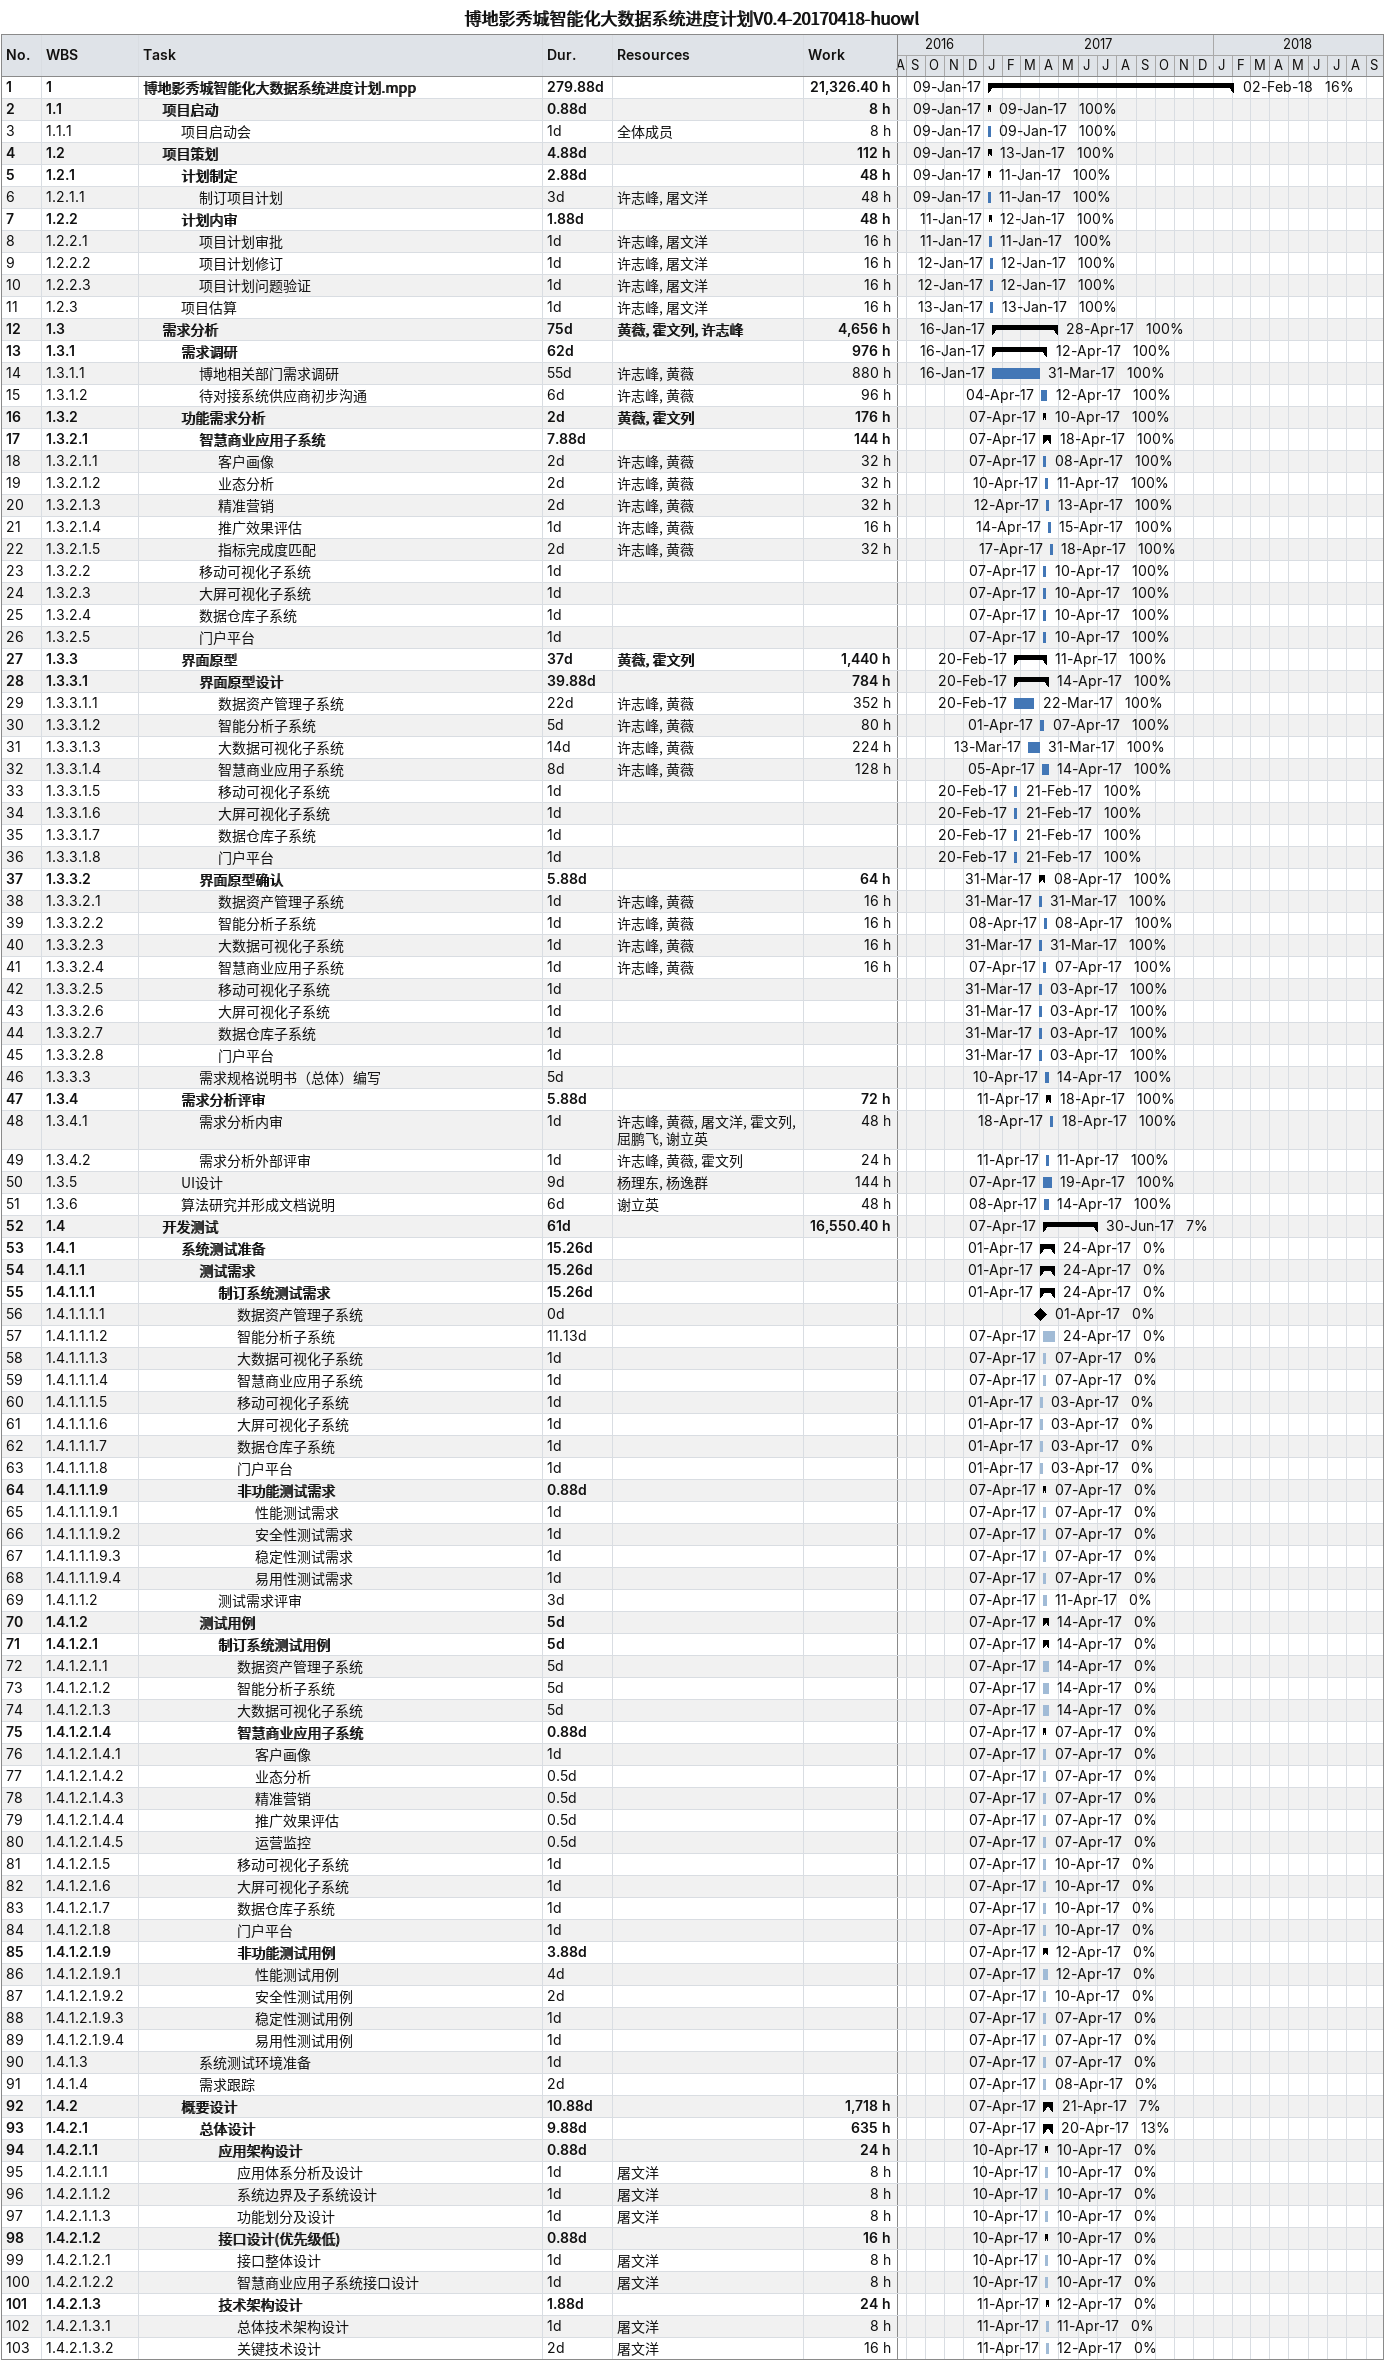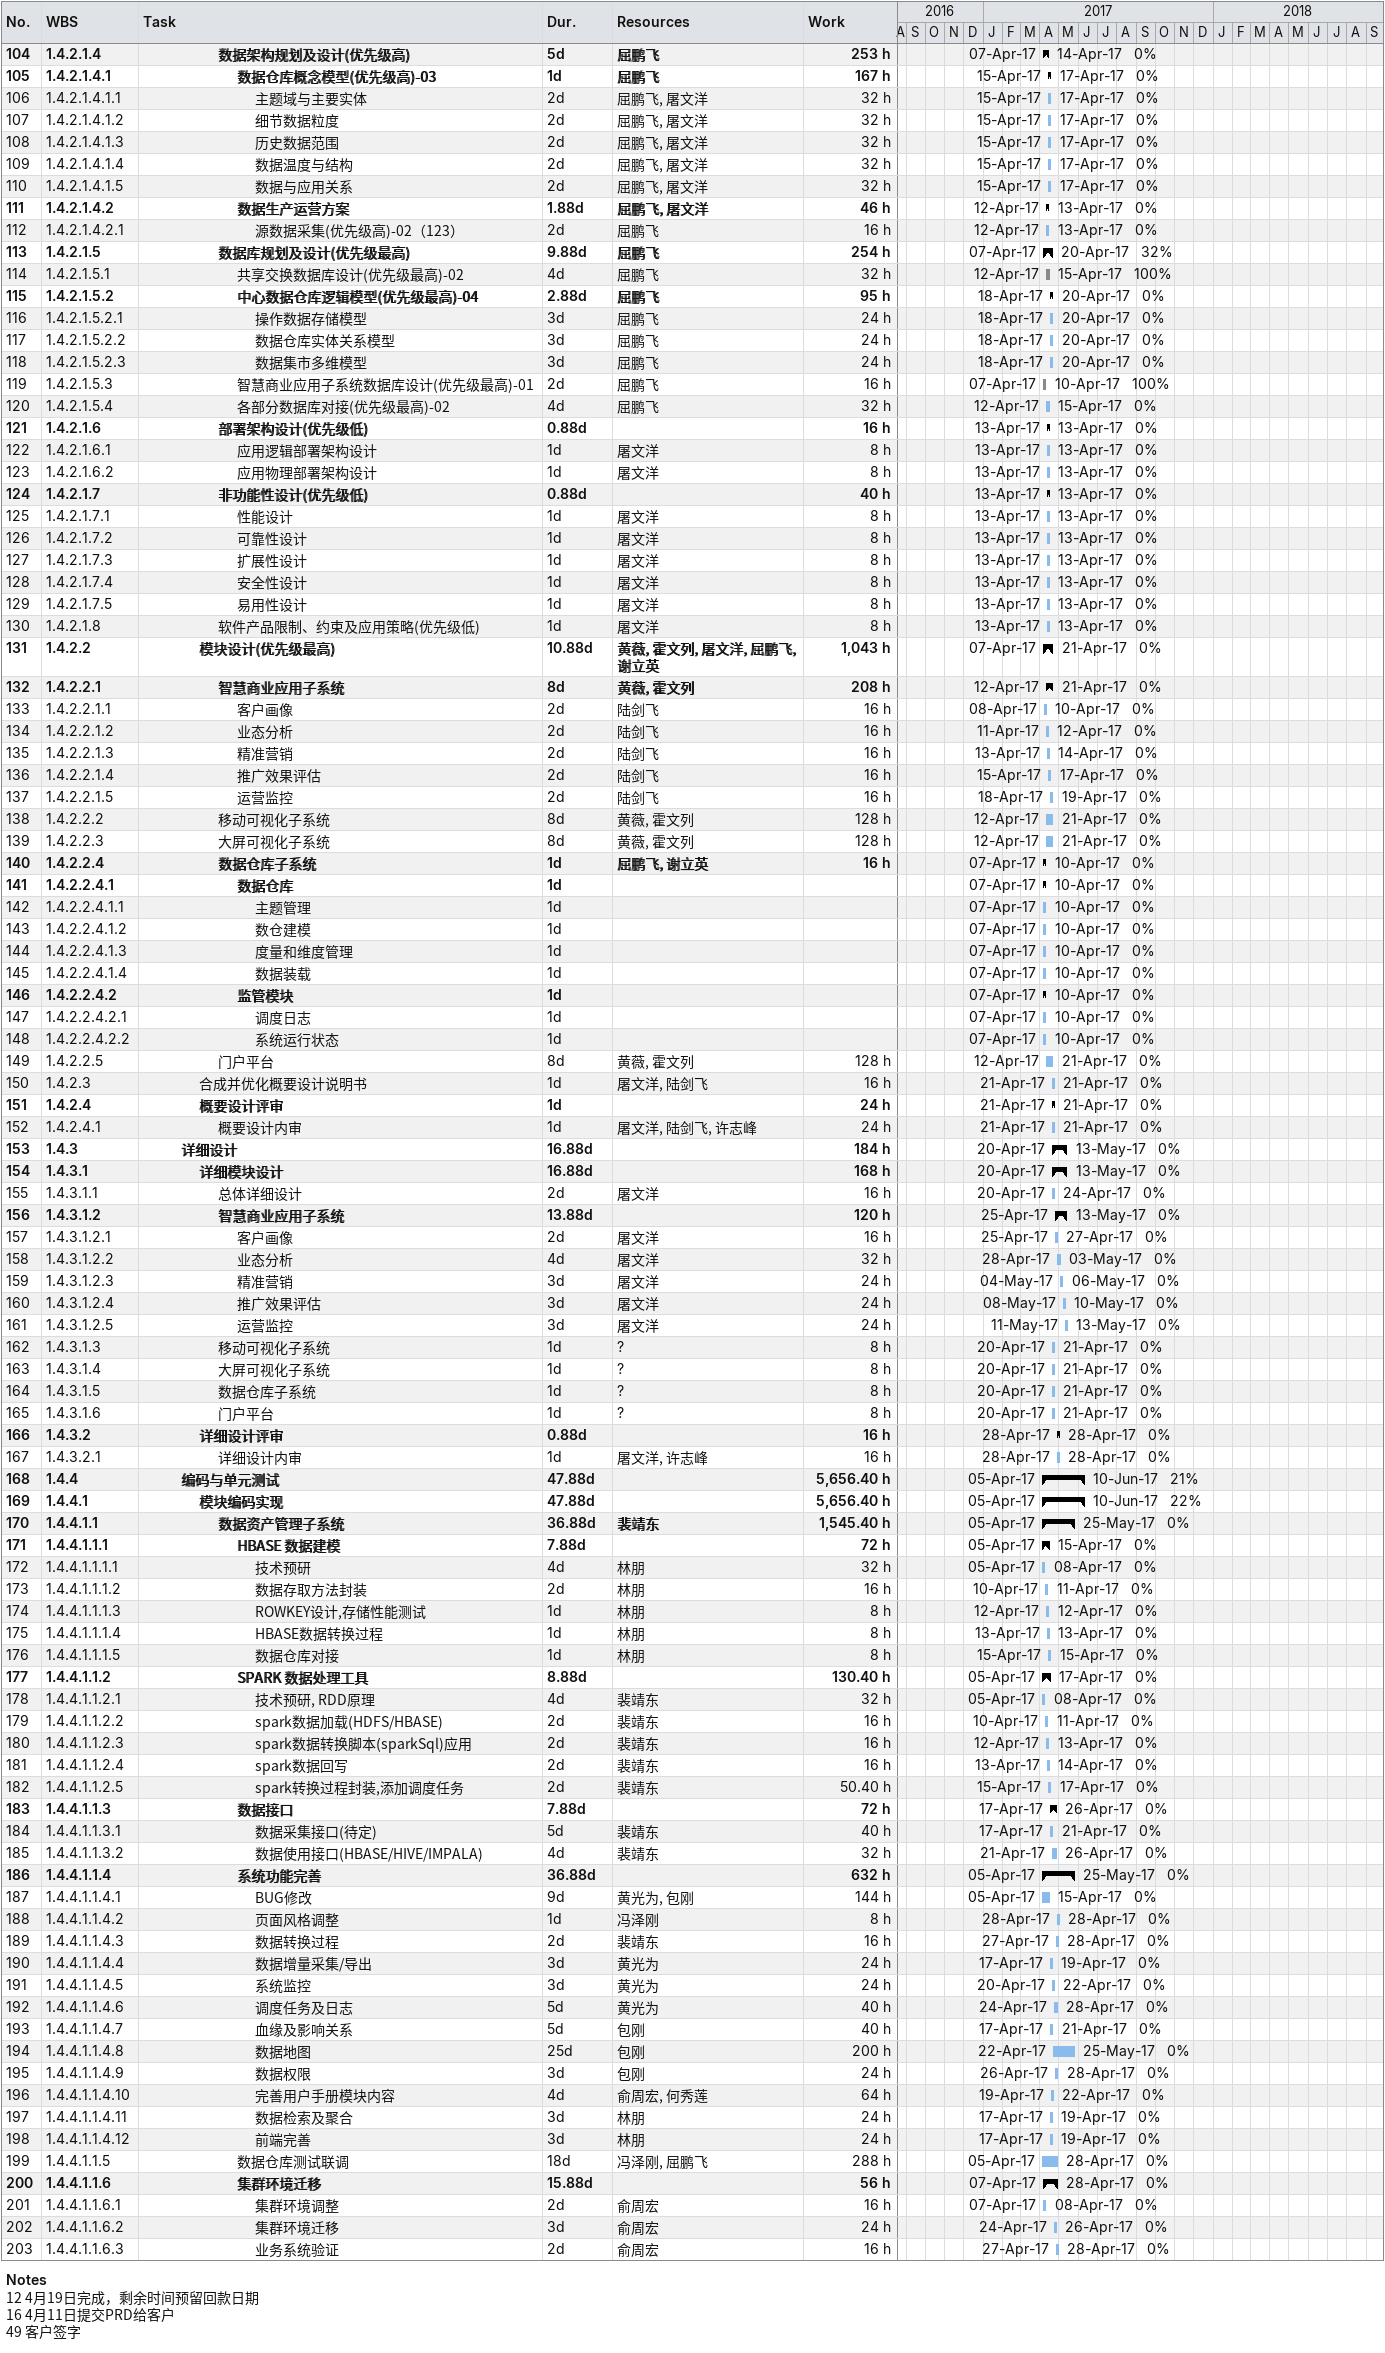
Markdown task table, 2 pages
博地影秀城智能化大数据系统进度计划V0.4-20170418-huowl

| ID | WBS | Task | Duration | Start | Finish | Resources | % complete | Work (h) |
|---|---|---|---|---|---|---|---|---|
| 1 | 1 | **博地影秀城智能化大数据系统进度计划.mpp** | 279.88d | 2017-01-09 | 2018-02-02 |  | 16 | 21326.40 |
| 2 | 1.1 | **项目启动** | 0.88d | 2017-01-09 | 2017-01-09 |  | 100 | 8 |
| 3 | 1.1.1 | 项目启动会 | 1d | 2017-01-09 | 2017-01-09 | 全体成员 | 100 | 8 |
| 4 | 1.2 | **项目策划** | 4.88d | 2017-01-09 | 2017-01-13 |  | 100 | 112 |
| 5 | 1.2.1 | **计划制定** | 2.88d | 2017-01-09 | 2017-01-11 |  | 100 | 48 |
| 6 | 1.2.1.1 | 制订项目计划 | 3d | 2017-01-09 | 2017-01-11 | 许志峰, 屠文洋 | 100 | 48 |
| 7 | 1.2.2 | **计划内审** | 1.88d | 2017-01-11 | 2017-01-12 |  | 100 | 48 |
| 8 | 1.2.2.1 | 项目计划审批 | 1d | 2017-01-11 | 2017-01-11 | 许志峰, 屠文洋 | 100 | 16 |
| 9 | 1.2.2.2 | 项目计划修订 | 1d | 2017-01-12 | 2017-01-12 | 许志峰, 屠文洋 | 100 | 16 |
| 10 | 1.2.2.3 | 项目计划问题验证 | 1d | 2017-01-12 | 2017-01-12 | 许志峰, 屠文洋 | 100 | 16 |
| 11 | 1.2.3 | 项目估算 | 1d | 2017-01-13 | 2017-01-13 | 许志峰, 屠文洋 | 100 | 16 |
| 12 | 1.3 | **需求分析** | 75d | 2017-01-16 | 2017-04-28 | 黄薇, 霍文列, 许志峰 | 100 | 4656 |
| 13 | 1.3.1 | **需求调研** | 62d | 2017-01-16 | 2017-04-12 |  | 100 | 976 |
| 14 | 1.3.1.1 | 博地相关部门需求调研 | 55d | 2017-01-16 | 2017-03-31 | 许志峰, 黄薇 | 100 | 880 |
| 15 | 1.3.1.2 | 待对接系统供应商初步沟通 | 6d | 2017-04-04 | 2017-04-12 | 许志峰, 黄薇 | 100 | 96 |
| 16 | 1.3.2 | **功能需求分析** | 2d | 2017-04-07 | 2017-04-10 | 黄薇, 霍文列 | 100 | 176 |
| 17 | 1.3.2.1 | **智慧商业应用子系统** | 7.88d | 2017-04-07 | 2017-04-18 |  | 100 | 144 |
| 18 | 1.3.2.1.1 | 客户画像 | 2d | 2017-04-07 | 2017-04-08 | 许志峰, 黄薇 | 100 | 32 |
| 19 | 1.3.2.1.2 | 业态分析 | 2d | 2017-04-10 | 2017-04-11 | 许志峰, 黄薇 | 100 | 32 |
| 20 | 1.3.2.1.3 | 精准营销 | 2d | 2017-04-12 | 2017-04-13 | 许志峰, 黄薇 | 100 | 32 |
| 21 | 1.3.2.1.4 | 推广效果评估 | 1d | 2017-04-14 | 2017-04-15 | 许志峰, 黄薇 | 100 | 16 |
| 22 | 1.3.2.1.5 | 指标完成度匹配 | 2d | 2017-04-17 | 2017-04-18 | 许志峰, 黄薇 | 100 | 32 |
| 23 | 1.3.2.2 | 移动可视化子系统 | 1d | 2017-04-07 | 2017-04-10 |  | 100 |  |
| 24 | 1.3.2.3 | 大屏可视化子系统 | 1d | 2017-04-07 | 2017-04-10 |  | 100 |  |
| 25 | 1.3.2.4 | 数据仓库子系统 | 1d | 2017-04-07 | 2017-04-10 |  | 100 |  |
| 26 | 1.3.2.5 | 门户平台 | 1d | 2017-04-07 | 2017-04-10 |  | 100 |  |
| 27 | 1.3.3 | **界面原型** | 37d | 2017-02-20 | 2017-04-11 | 黄薇, 霍文列 | 100 | 1440 |
| 28 | 1.3.3.1 | **界面原型设计** | 39.88d | 2017-02-20 | 2017-04-14 |  | 100 | 784 |
| 29 | 1.3.3.1.1 | 数据资产管理子系统 | 22d | 2017-02-20 | 2017-03-22 | 许志峰, 黄薇 | 100 | 352 |
| 30 | 1.3.3.1.2 | 智能分析子系统 | 5d | 2017-04-01 | 2017-04-07 | 许志峰, 黄薇 | 100 | 80 |
| 31 | 1.3.3.1.3 | 大数据可视化子系统 | 14d | 2017-03-13 | 2017-03-31 | 许志峰, 黄薇 | 100 | 224 |
| 32 | 1.3.3.1.4 | 智慧商业应用子系统 | 8d | 2017-04-05 | 2017-04-14 | 许志峰, 黄薇 | 100 | 128 |
| 33 | 1.3.3.1.5 | 移动可视化子系统 | 1d | 2017-02-20 | 2017-02-21 |  | 100 |  |
| 34 | 1.3.3.1.6 | 大屏可视化子系统 | 1d | 2017-02-20 | 2017-02-21 |  | 100 |  |
| 35 | 1.3.3.1.7 | 数据仓库子系统 | 1d | 2017-02-20 | 2017-02-21 |  | 100 |  |
| 36 | 1.3.3.1.8 | 门户平台 | 1d | 2017-02-20 | 2017-02-21 |  | 100 |  |
| 37 | 1.3.3.2 | **界面原型确认** | 5.88d | 2017-03-31 | 2017-04-08 |  | 100 | 64 |
| 38 | 1.3.3.2.1 | 数据资产管理子系统 | 1d | 2017-03-31 | 2017-03-31 | 许志峰, 黄薇 | 100 | 16 |
| 39 | 1.3.3.2.2 | 智能分析子系统 | 1d | 2017-04-08 | 2017-04-08 | 许志峰, 黄薇 | 100 | 16 |
| 40 | 1.3.3.2.3 | 大数据可视化子系统 | 1d | 2017-03-31 | 2017-03-31 | 许志峰, 黄薇 | 100 | 16 |
| 41 | 1.3.3.2.4 | 智慧商业应用子系统 | 1d | 2017-04-07 | 2017-04-07 | 许志峰, 黄薇 | 100 | 16 |
| 42 | 1.3.3.2.5 | 移动可视化子系统 | 1d | 2017-03-31 | 2017-04-03 |  | 100 |  |
| 43 | 1.3.3.2.6 | 大屏可视化子系统 | 1d | 2017-03-31 | 2017-04-03 |  | 100 |  |
| 44 | 1.3.3.2.7 | 数据仓库子系统 | 1d | 2017-03-31 | 2017-04-03 |  | 100 |  |
| 45 | 1.3.3.2.8 | 门户平台 | 1d | 2017-03-31 | 2017-04-03 |  | 100 |  |
| 46 | 1.3.3.3 | 需求规格说明书（总体）编写 | 5d | 2017-04-10 | 2017-04-14 |  | 100 |  |
| 47 | 1.3.4 | **需求分析评审** | 5.88d | 2017-04-11 | 2017-04-18 |  | 100 | 72 |
| 48 | 1.3.4.1 | 需求分析内审 | 1d | 2017-04-18 | 2017-04-18 | 许志峰, 黄薇, 屠文洋, 霍文列, 屈鹏飞, 谢立英 | 100 | 48 |
| 49 | 1.3.4.2 | 需求分析外部评审 | 1d | 2017-04-11 | 2017-04-11 | 许志峰, 黄薇, 霍文列 | 100 | 24 |
| 50 | 1.3.5 | UI设计 | 9d | 2017-04-07 | 2017-04-19 | 杨理东, 杨逸群 | 100 | 144 |
| 51 | 1.3.6 | 算法研究并形成文档说明 | 6d | 2017-04-08 | 2017-04-14 | 谢立英 | 100 | 48 |
| 52 | 1.4 | **开发测试** | 61d | 2017-04-07 | 2017-06-30 |  | 7 | 16550.40 |
| 53 | 1.4.1 | **系统测试准备** | 15.26d | 2017-04-01 | 2017-04-24 |  | 0 |  |
| 54 | 1.4.1.1 | **测试需求** | 15.26d | 2017-04-01 | 2017-04-24 |  | 0 |  |
| 55 | 1.4.1.1.1 | **制订系统测试需求** | 15.26d | 2017-04-01 | 2017-04-24 |  | 0 |  |
| 56 | 1.4.1.1.1.1 | 数据资产管理子系统 | 0d | 2017-04-01 | 2017-04-01 |  | 0 |  |
| 57 | 1.4.1.1.1.2 | 智能分析子系统 | 11.13d | 2017-04-07 | 2017-04-24 |  | 0 |  |
| 58 | 1.4.1.1.1.3 | 大数据可视化子系统 | 1d | 2017-04-07 | 2017-04-07 |  | 0 |  |
| 59 | 1.4.1.1.1.4 | 智慧商业应用子系统 | 1d | 2017-04-07 | 2017-04-07 |  | 0 |  |
| 60 | 1.4.1.1.1.5 | 移动可视化子系统 | 1d | 2017-04-01 | 2017-04-03 |  | 0 |  |
| 61 | 1.4.1.1.1.6 | 大屏可视化子系统 | 1d | 2017-04-01 | 2017-04-03 |  | 0 |  |
| 62 | 1.4.1.1.1.7 | 数据仓库子系统 | 1d | 2017-04-01 | 2017-04-03 |  | 0 |  |
| 63 | 1.4.1.1.1.8 | 门户平台 | 1d | 2017-04-01 | 2017-04-03 |  | 0 |  |
| 64 | 1.4.1.1.1.9 | **非功能测试需求** | 0.88d | 2017-04-07 | 2017-04-07 |  | 0 |  |
| 65 | 1.4.1.1.1.9.1 | 性能测试需求 | 1d | 2017-04-07 | 2017-04-07 |  | 0 |  |
| 66 | 1.4.1.1.1.9.2 | 安全性测试需求 | 1d | 2017-04-07 | 2017-04-07 |  | 0 |  |
| 67 | 1.4.1.1.1.9.3 | 稳定性测试需求 | 1d | 2017-04-07 | 2017-04-07 |  | 0 |  |
| 68 | 1.4.1.1.1.9.4 | 易用性测试需求 | 1d | 2017-04-07 | 2017-04-07 |  | 0 |  |
| 69 | 1.4.1.1.2 | 测试需求评审 | 3d | 2017-04-07 | 2017-04-11 |  | 0 |  |
| 70 | 1.4.1.2 | **测试用例** | 5d | 2017-04-07 | 2017-04-14 |  | 0 |  |
| 71 | 1.4.1.2.1 | **制订系统测试用例** | 5d | 2017-04-07 | 2017-04-14 |  | 0 |  |
| 72 | 1.4.1.2.1.1 | 数据资产管理子系统 | 5d | 2017-04-07 | 2017-04-14 |  | 0 |  |
| 73 | 1.4.1.2.1.2 | 智能分析子系统 | 5d | 2017-04-07 | 2017-04-14 |  | 0 |  |
| 74 | 1.4.1.2.1.3 | 大数据可视化子系统 | 5d | 2017-04-07 | 2017-04-14 |  | 0 |  |
| 75 | 1.4.1.2.1.4 | **智慧商业应用子系统** | 0.88d | 2017-04-07 | 2017-04-07 |  | 0 |  |
| 76 | 1.4.1.2.1.4.1 | 客户画像 | 1d | 2017-04-07 | 2017-04-07 |  | 0 |  |
| 77 | 1.4.1.2.1.4.2 | 业态分析 | 0.5d | 2017-04-07 | 2017-04-07 |  | 0 |  |
| 78 | 1.4.1.2.1.4.3 | 精准营销 | 0.5d | 2017-04-07 | 2017-04-07 |  | 0 |  |
| 79 | 1.4.1.2.1.4.4 | 推广效果评估 | 0.5d | 2017-04-07 | 2017-04-07 |  | 0 |  |
| 80 | 1.4.1.2.1.4.5 | 运营监控 | 0.5d | 2017-04-07 | 2017-04-07 |  | 0 |  |
| 81 | 1.4.1.2.1.5 | 移动可视化子系统 | 1d | 2017-04-07 | 2017-04-10 |  | 0 |  |
| 82 | 1.4.1.2.1.6 | 大屏可视化子系统 | 1d | 2017-04-07 | 2017-04-10 |  | 0 |  |
| 83 | 1.4.1.2.1.7 | 数据仓库子系统 | 1d | 2017-04-07 | 2017-04-10 |  | 0 |  |
| 84 | 1.4.1.2.1.8 | 门户平台 | 1d | 2017-04-07 | 2017-04-10 |  | 0 |  |
| 85 | 1.4.1.2.1.9 | **非功能测试用例** | 3.88d | 2017-04-07 | 2017-04-12 |  | 0 |  |
| 86 | 1.4.1.2.1.9.1 | 性能测试用例 | 4d | 2017-04-07 | 2017-04-12 |  | 0 |  |
| 87 | 1.4.1.2.1.9.2 | 安全性测试用例 | 2d | 2017-04-07 | 2017-04-10 |  | 0 |  |
| 88 | 1.4.1.2.1.9.3 | 稳定性测试用例 | 1d | 2017-04-07 | 2017-04-07 |  | 0 |  |
| 89 | 1.4.1.2.1.9.4 | 易用性测试用例 | 1d | 2017-04-07 | 2017-04-07 |  | 0 |  |
| 90 | 1.4.1.3 | 系统测试环境准备 | 1d | 2017-04-07 | 2017-04-07 |  | 0 |  |
| 91 | 1.4.1.4 | 需求跟踪 | 2d | 2017-04-07 | 2017-04-08 |  | 0 |  |
| 92 | 1.4.2 | **概要设计** | 10.88d | 2017-04-07 | 2017-04-21 |  | 7 | 1718 |
| 93 | 1.4.2.1 | **总体设计** | 9.88d | 2017-04-07 | 2017-04-20 |  | 13 | 635 |
| 94 | 1.4.2.1.1 | **应用架构设计** | 0.88d | 2017-04-10 | 2017-04-10 |  | 0 | 24 |
| 95 | 1.4.2.1.1.1 | 应用体系分析及设计 | 1d | 2017-04-10 | 2017-04-10 | 屠文洋 | 0 | 8 |
| 96 | 1.4.2.1.1.2 | 系统边界及子系统设计 | 1d | 2017-04-10 | 2017-04-10 | 屠文洋 | 0 | 8 |
| 97 | 1.4.2.1.1.3 | 功能划分及设计 | 1d | 2017-04-10 | 2017-04-10 | 屠文洋 | 0 | 8 |
| 98 | 1.4.2.1.2 | **接口设计(优先级低)** | 0.88d | 2017-04-10 | 2017-04-10 |  | 0 | 16 |
| 99 | 1.4.2.1.2.1 | 接口整体设计 | 1d | 2017-04-10 | 2017-04-10 | 屠文洋 | 0 | 8 |
| 100 | 1.4.2.1.2.2 | 智慧商业应用子系统接口设计 | 1d | 2017-04-10 | 2017-04-10 | 屠文洋 | 0 | 8 |
| 101 | 1.4.2.1.3 | **技术架构设计** | 1.88d | 2017-04-11 | 2017-04-12 |  | 0 | 24 |
| 102 | 1.4.2.1.3.1 | 总体技术架构设计 | 1d | 2017-04-11 | 2017-04-11 | 屠文洋 | 0 | 8 |
| 103 | 1.4.2.1.3.2 | 关键技术设计 | 2d | 2017-04-11 | 2017-04-12 | 屠文洋 | 0 | 16 |
| 104 | 1.4.2.1.4 | **数据架构规划及设计(优先级高)** | 5d | 2017-04-07 | 2017-04-14 | 屈鹏飞 | 0 | 253 |
| 105 | 1.4.2.1.4.1 | **数据仓库概念模型(优先级高)-03** | 1d | 2017-04-15 | 2017-04-17 | 屈鹏飞 | 0 | 167 |
| 106 | 1.4.2.1.4.1.1 | 主题域与主要实体 | 2d | 2017-04-15 | 2017-04-17 | 屈鹏飞, 屠文洋 | 0 | 32 |
| 107 | 1.4.2.1.4.1.2 | 细节数据粒度 | 2d | 2017-04-15 | 2017-04-17 | 屈鹏飞, 屠文洋 | 0 | 32 |
| 108 | 1.4.2.1.4.1.3 | 历史数据范围 | 2d | 2017-04-15 | 2017-04-17 | 屈鹏飞, 屠文洋 | 0 | 32 |
| 109 | 1.4.2.1.4.1.4 | 数据温度与结构 | 2d | 2017-04-15 | 2017-04-17 | 屈鹏飞, 屠文洋 | 0 | 32 |
| 110 | 1.4.2.1.4.1.5 | 数据与应用关系 | 2d | 2017-04-15 | 2017-04-17 | 屈鹏飞, 屠文洋 | 0 | 32 |
| 111 | 1.4.2.1.4.2 | **数据生产运营方案** | 1.88d | 2017-04-12 | 2017-04-13 | 屈鹏飞, 屠文洋 | 0 | 46 |
| 112 | 1.4.2.1.4.2.1 | 源数据采集(优先级高)-02（123） | 2d | 2017-04-12 | 2017-04-13 | 屈鹏飞 | 0 | 16 |
| 113 | 1.4.2.1.5 | **数据库规划及设计(优先级最高)** | 9.88d | 2017-04-07 | 2017-04-20 | 屈鹏飞 | 32 | 254 |
| 114 | 1.4.2.1.5.1 | 共享交换数据库设计(优先级最高)-02 | 4d | 2017-04-12 | 2017-04-15 | 屈鹏飞 | 100 | 32 |
| 115 | 1.4.2.1.5.2 | **中心数据仓库逻辑模型(优先级最高)-04** | 2.88d | 2017-04-18 | 2017-04-20 | 屈鹏飞 | 0 | 95 |
| 116 | 1.4.2.1.5.2.1 | 操作数据存储模型 | 3d | 2017-04-18 | 2017-04-20 | 屈鹏飞 | 0 | 24 |
| 117 | 1.4.2.1.5.2.2 | 数据仓库实体关系模型 | 3d | 2017-04-18 | 2017-04-20 | 屈鹏飞 | 0 | 24 |
| 118 | 1.4.2.1.5.2.3 | 数据集市多维模型 | 3d | 2017-04-18 | 2017-04-20 | 屈鹏飞 | 0 | 24 |
| 119 | 1.4.2.1.5.3 | 智慧商业应用子系统数据库设计(优先级最高)-01 | 2d | 2017-04-07 | 2017-04-10 | 屈鹏飞 | 100 | 16 |
| 120 | 1.4.2.1.5.4 | 各部分数据库对接(优先级最高)-02 | 4d | 2017-04-12 | 2017-04-15 | 屈鹏飞 | 0 | 32 |
| 121 | 1.4.2.1.6 | **部署架构设计(优先级低)** | 0.88d | 2017-04-13 | 2017-04-13 |  | 0 | 16 |
| 122 | 1.4.2.1.6.1 | 应用逻辑部署架构设计 | 1d | 2017-04-13 | 2017-04-13 | 屠文洋 | 0 | 8 |
| 123 | 1.4.2.1.6.2 | 应用物理部署架构设计 | 1d | 2017-04-13 | 2017-04-13 | 屠文洋 | 0 | 8 |
| 124 | 1.4.2.1.7 | **非功能性设计(优先级低)** | 0.88d | 2017-04-13 | 2017-04-13 |  | 0 | 40 |
| 125 | 1.4.2.1.7.1 | 性能设计 | 1d | 2017-04-13 | 2017-04-13 | 屠文洋 | 0 | 8 |
| 126 | 1.4.2.1.7.2 | 可靠性设计 | 1d | 2017-04-13 | 2017-04-13 | 屠文洋 | 0 | 8 |
| 127 | 1.4.2.1.7.3 | 扩展性设计 | 1d | 2017-04-13 | 2017-04-13 | 屠文洋 | 0 | 8 |
| 128 | 1.4.2.1.7.4 | 安全性设计 | 1d | 2017-04-13 | 2017-04-13 | 屠文洋 | 0 | 8 |
| 129 | 1.4.2.1.7.5 | 易用性设计 | 1d | 2017-04-13 | 2017-04-13 | 屠文洋 | 0 | 8 |
| 130 | 1.4.2.1.8 | 软件产品限制、约束及应用策略(优先级低) | 1d | 2017-04-13 | 2017-04-13 | 屠文洋 | 0 | 8 |
| 131 | 1.4.2.2 | **模块设计(优先级最高)** | 10.88d | 2017-04-07 | 2017-04-21 | 黄薇, 霍文列, 屠文洋, 屈鹏飞, 谢立英 | 0 | 1043 |
| 132 | 1.4.2.2.1 | **智慧商业应用子系统** | 8d | 2017-04-12 | 2017-04-21 | 黄薇, 霍文列 | 0 | 208 |
| 133 | 1.4.2.2.1.1 | 客户画像 | 2d | 2017-04-08 | 2017-04-10 | 陆剑飞 | 0 | 16 |
| 134 | 1.4.2.2.1.2 | 业态分析 | 2d | 2017-04-11 | 2017-04-12 | 陆剑飞 | 0 | 16 |
| 135 | 1.4.2.2.1.3 | 精准营销 | 2d | 2017-04-13 | 2017-04-14 | 陆剑飞 | 0 | 16 |
| 136 | 1.4.2.2.1.4 | 推广效果评估 | 2d | 2017-04-15 | 2017-04-17 | 陆剑飞 | 0 | 16 |
| 137 | 1.4.2.2.1.5 | 运营监控 | 2d | 2017-04-18 | 2017-04-19 | 陆剑飞 | 0 | 16 |
| 138 | 1.4.2.2.2 | 移动可视化子系统 | 8d | 2017-04-12 | 2017-04-21 | 黄薇, 霍文列 | 0 | 128 |
| 139 | 1.4.2.2.3 | 大屏可视化子系统 | 8d | 2017-04-12 | 2017-04-21 | 黄薇, 霍文列 | 0 | 128 |
| 140 | 1.4.2.2.4 | **数据仓库子系统** | 1d | 2017-04-07 | 2017-04-10 | 屈鹏飞, 谢立英 | 0 | 16 |
| 141 | 1.4.2.2.4.1 | **数据仓库** | 1d | 2017-04-07 | 2017-04-10 |  | 0 |  |
| 142 | 1.4.2.2.4.1.1 | 主题管理 | 1d | 2017-04-07 | 2017-04-10 |  | 0 |  |
| 143 | 1.4.2.2.4.1.2 | 数仓建模 | 1d | 2017-04-07 | 2017-04-10 |  | 0 |  |
| 144 | 1.4.2.2.4.1.3 | 度量和维度管理 | 1d | 2017-04-07 | 2017-04-10 |  | 0 |  |
| 145 | 1.4.2.2.4.1.4 | 数据装载 | 1d | 2017-04-07 | 2017-04-10 |  | 0 |  |
| 146 | 1.4.2.2.4.2 | **监管模块** | 1d | 2017-04-07 | 2017-04-10 |  | 0 |  |
| 147 | 1.4.2.2.4.2.1 | 调度日志 | 1d | 2017-04-07 | 2017-04-10 |  | 0 |  |
| 148 | 1.4.2.2.4.2.2 | 系统运行状态 | 1d | 2017-04-07 | 2017-04-10 |  | 0 |  |
| 149 | 1.4.2.2.5 | 门户平台 | 8d | 2017-04-12 | 2017-04-21 | 黄薇, 霍文列 | 0 | 128 |
| 150 | 1.4.2.3 | 合成并优化概要设计说明书 | 1d | 2017-04-21 | 2017-04-21 | 屠文洋, 陆剑飞 | 0 | 16 |
| 151 | 1.4.2.4 | **概要设计评审** | 1d | 2017-04-21 | 2017-04-21 |  | 0 | 24 |
| 152 | 1.4.2.4.1 | 概要设计内审 | 1d | 2017-04-21 | 2017-04-21 | 屠文洋, 陆剑飞, 许志峰 | 0 | 24 |
| 153 | 1.4.3 | **详细设计** | 16.88d | 2017-04-20 | 2017-05-13 |  | 0 | 184 |
| 154 | 1.4.3.1 | **详细模块设计** | 16.88d | 2017-04-20 | 2017-05-13 |  | 0 | 168 |
| 155 | 1.4.3.1.1 | 总体详细设计 | 2d | 2017-04-20 | 2017-04-24 | 屠文洋 | 0 | 16 |
| 156 | 1.4.3.1.2 | **智慧商业应用子系统** | 13.88d | 2017-04-25 | 2017-05-13 |  | 0 | 120 |
| 157 | 1.4.3.1.2.1 | 客户画像 | 2d | 2017-04-25 | 2017-04-27 | 屠文洋 | 0 | 16 |
| 158 | 1.4.3.1.2.2 | 业态分析 | 4d | 2017-04-28 | 2017-05-03 | 屠文洋 | 0 | 32 |
| 159 | 1.4.3.1.2.3 | 精准营销 | 3d | 2017-05-04 | 2017-05-06 | 屠文洋 | 0 | 24 |
| 160 | 1.4.3.1.2.4 | 推广效果评估 | 3d | 2017-05-08 | 2017-05-10 | 屠文洋 | 0 | 24 |
| 161 | 1.4.3.1.2.5 | 运营监控 | 3d | 2017-05-11 | 2017-05-13 | 屠文洋 | 0 | 24 |
| 162 | 1.4.3.1.3 | 移动可视化子系统 | 1d | 2017-04-20 | 2017-04-21 | ? | 0 | 8 |
| 163 | 1.4.3.1.4 | 大屏可视化子系统 | 1d | 2017-04-20 | 2017-04-21 | ? | 0 | 8 |
| 164 | 1.4.3.1.5 | 数据仓库子系统 | 1d | 2017-04-20 | 2017-04-21 | ? | 0 | 8 |
| 165 | 1.4.3.1.6 | 门户平台 | 1d | 2017-04-20 | 2017-04-21 | ? | 0 | 8 |
| 166 | 1.4.3.2 | **详细设计评审** | 0.88d | 2017-04-28 | 2017-04-28 |  | 0 | 16 |
| 167 | 1.4.3.2.1 | 详细设计内审 | 1d | 2017-04-28 | 2017-04-28 | 屠文洋, 许志峰 | 0 | 16 |
| 168 | 1.4.4 | **编码与单元测试** | 47.88d | 2017-04-05 | 2017-06-10 |  | 21 | 5656.40 |
| 169 | 1.4.4.1 | **模块编码实现** | 47.88d | 2017-04-05 | 2017-06-10 |  | 22 | 5656.40 |
| 170 | 1.4.4.1.1 | **数据资产管理子系统** | 36.88d | 2017-04-05 | 2017-05-25 | 裴靖东 | 0 | 1545.40 |
| 171 | 1.4.4.1.1.1 | **HBASE 数据建模** | 7.88d | 2017-04-05 | 2017-04-15 |  | 0 | 72 |
| 172 | 1.4.4.1.1.1.1 | 技术预研 | 4d | 2017-04-05 | 2017-04-08 | 林朋 | 0 | 32 |
| 173 | 1.4.4.1.1.1.2 | 数据存取方法封装 | 2d | 2017-04-10 | 2017-04-11 | 林朋 | 0 | 16 |
| 174 | 1.4.4.1.1.1.3 | ROWKEY设计,存储性能测试 | 1d | 2017-04-12 | 2017-04-12 | 林朋 | 0 | 8 |
| 175 | 1.4.4.1.1.1.4 | HBASE数据转换过程 | 1d | 2017-04-13 | 2017-04-13 | 林朋 | 0 | 8 |
| 176 | 1.4.4.1.1.1.5 | 数据仓库对接 | 1d | 2017-04-15 | 2017-04-15 | 林朋 | 0 | 8 |
| 177 | 1.4.4.1.1.2 | **SPARK 数据处理工具** | 8.88d | 2017-04-05 | 2017-04-17 |  | 0 | 130.40 |
| 178 | 1.4.4.1.1.2.1 | 技术预研, RDD原理 | 4d | 2017-04-05 | 2017-04-08 | 裴靖东 | 0 | 32 |
| 179 | 1.4.4.1.1.2.2 | spark数据加载(HDFS/HBASE) | 2d | 2017-04-10 | 2017-04-11 | 裴靖东 | 0 | 16 |
| 180 | 1.4.4.1.1.2.3 | spark数据转换脚本(sparkSql)应用 | 2d | 2017-04-12 | 2017-04-13 | 裴靖东 | 0 | 16 |
| 181 | 1.4.4.1.1.2.4 | spark数据回写 | 2d | 2017-04-13 | 2017-04-14 | 裴靖东 | 0 | 16 |
| 182 | 1.4.4.1.1.2.5 | spark转换过程封装,添加调度任务 | 2d | 2017-04-15 | 2017-04-17 | 裴靖东 | 0 | 50.40 |
| 183 | 1.4.4.1.1.3 | **数据接口** | 7.88d | 2017-04-17 | 2017-04-26 |  | 0 | 72 |
| 184 | 1.4.4.1.1.3.1 | 数据采集接口(待定) | 5d | 2017-04-17 | 2017-04-21 | 裴靖东 | 0 | 40 |
| 185 | 1.4.4.1.1.3.2 | 数据使用接口(HBASE/HIVE/IMPALA) | 4d | 2017-04-21 | 2017-04-26 | 裴靖东 | 0 | 32 |
| 186 | 1.4.4.1.1.4 | **系统功能完善** | 36.88d | 2017-04-05 | 2017-05-25 |  | 0 | 632 |
| 187 | 1.4.4.1.1.4.1 | BUG修改 | 9d | 2017-04-05 | 2017-04-15 | 黄光为, 包刚 | 0 | 144 |
| 188 | 1.4.4.1.1.4.2 | 页面风格调整 | 1d | 2017-04-28 | 2017-04-28 | 冯泽刚 | 0 | 8 |
| 189 | 1.4.4.1.1.4.3 | 数据转换过程 | 2d | 2017-04-27 | 2017-04-28 | 裴靖东 | 0 | 16 |
| 190 | 1.4.4.1.1.4.4 | 数据增量采集/导出 | 3d | 2017-04-17 | 2017-04-19 | 黄光为 | 0 | 24 |
| 191 | 1.4.4.1.1.4.5 | 系统监控 | 3d | 2017-04-20 | 2017-04-22 | 黄光为 | 0 | 24 |
| 192 | 1.4.4.1.1.4.6 | 调度任务及日志 | 5d | 2017-04-24 | 2017-04-28 | 黄光为 | 0 | 40 |
| 193 | 1.4.4.1.1.4.7 | 血缘及影响关系 | 5d | 2017-04-17 | 2017-04-21 | 包刚 | 0 | 40 |
| 194 | 1.4.4.1.1.4.8 | 数据地图 | 25d | 2017-04-22 | 2017-05-25 | 包刚 | 0 | 200 |
| 195 | 1.4.4.1.1.4.9 | 数据权限 | 3d | 2017-04-26 | 2017-04-28 | 包刚 | 0 | 24 |
| 196 | 1.4.4.1.1.4.10 | 完善用户手册模块内容 | 4d | 2017-04-19 | 2017-04-22 | 俞周宏, 何秀莲 | 0 | 64 |
| 197 | 1.4.4.1.1.4.11 | 数据检索及聚合 | 3d | 2017-04-17 | 2017-04-19 | 林朋 | 0 | 24 |
| 198 | 1.4.4.1.1.4.12 | 前端完善 | 3d | 2017-04-17 | 2017-04-19 | 林朋 | 0 | 24 |
| 199 | 1.4.4.1.1.5 | 数据仓库测试联调 | 18d | 2017-04-05 | 2017-04-28 | 冯泽刚, 屈鹏飞 | 0 | 288 |
| 200 | 1.4.4.1.1.6 | **集群环境迁移** | 15.88d | 2017-04-07 | 2017-04-28 |  | 0 | 56 |
| 201 | 1.4.4.1.1.6.1 | 集群环境调整 | 2d | 2017-04-07 | 2017-04-08 | 俞周宏 | 0 | 16 |
| 202 | 1.4.4.1.1.6.2 | 集群环境迁移 | 3d | 2017-04-24 | 2017-04-26 | 俞周宏 | 0 | 24 |
| 203 | 1.4.4.1.1.6.3 | 业务系统验证 | 2d | 2017-04-27 | 2017-04-28 | 俞周宏 | 0 | 16 |

Notes
- 12: 4月19日完成，剩余时间预留回款日期
- 16: 4月11日提交PRD给客户
- 49: 客户签字
